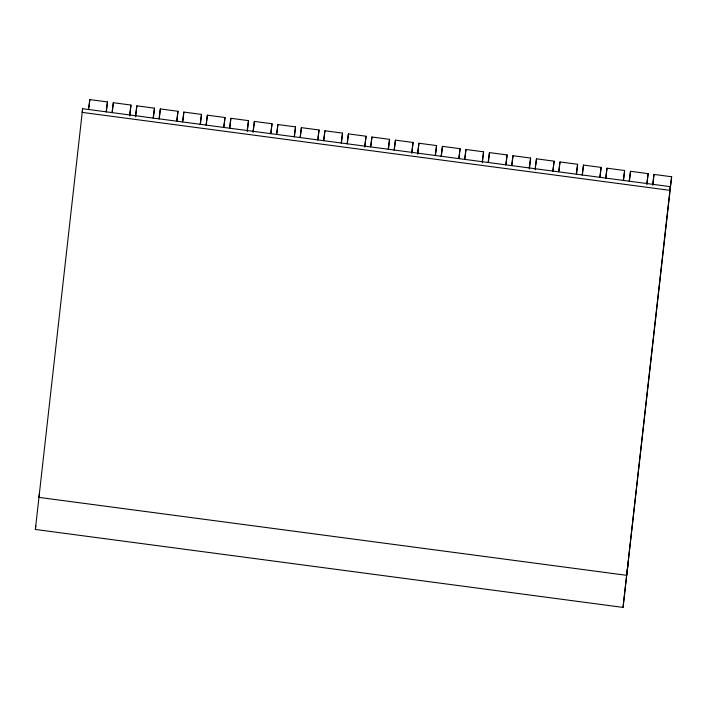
<?xml version="1.0" encoding="UTF-8"?>
<svg xmlns="http://www.w3.org/2000/svg" width="707" height="707" viewBox="0 0 707 707"><rect width="100%" height="100%" fill="white"/><g stroke="black" fill="none" stroke-linecap="round" stroke-linejoin="round"><path stroke-width="1.06" d="M35.35 529.463L82.631 108.71L670.324 186.648L623.044 607.41L35.35 529.463L35.845 525.787M88.967 107.27L89.833 99.59L107.464 101.932L106.359 111.803M112.236 112.581L113.341 102.709L130.972 105.051L129.743 116.019M135.62 116.796L136.849 105.829L154.48 108.171L153.375 118.042M159.252 118.82L160.356 108.949L177.987 111.282L176.883 121.153M182.883 120.835L183.864 112.068L201.495 114.401L200.39 124.273M206.267 125.051L207.372 115.179L225.003 117.521L223.898 127.393M229.775 128.17L230.88 118.299L248.511 120.641L247.282 131.608M253.159 132.386L254.387 121.418L272.018 123.752L270.914 133.632M276.914 133.314L277.895 124.538L295.526 126.871L294.421 136.743M300.298 137.52L301.403 127.649L319.034 129.991L317.929 139.862M323.806 140.64L324.911 130.768L342.542 133.11L341.437 142.982M347.314 143.76L348.418 133.888L366.049 136.23L364.821 147.197M370.945 145.783L371.926 137.008L389.557 139.341L388.452 149.212M394.329 149.999L395.434 140.127L413.065 142.46L411.836 153.428M417.713 154.214L418.942 143.238L436.572 145.58L435.468 155.452M441.345 156.229L442.449 146.358L460.08 148.7L458.976 158.571M464.976 158.253L465.957 149.477L483.588 151.819L482.36 162.787M488.36 162.469L489.465 152.597L507.096 154.93L505.991 164.802M511.868 165.588L512.973 155.708L530.604 158.05L529.375 169.017M535.252 169.795L535.499 167.603M535.738 165.411L536.48 158.828L554.111 161.169L553.007 171.041M559.007 170.723L559.988 161.947L577.619 164.289L576.514 174.161M582.391 174.938L583.496 165.067L601.127 167.4L600.022 177.271M605.899 178.058L607.004 168.186L624.635 170.52L623.53 180.391M629.407 181.169L630.511 171.297L648.142 173.639L646.914 184.607M652.791 185.384L654.019 174.417L671.65 176.759L623.044 607.41M82.631 108.71L82.136 112.386L669.829 190.324L671.65 176.759M88.508 109.488L89.833 99.59M39.442 493.707L38.947 497.383L626.641 575.321L628.47 561.756M106.138 111.83L107.464 101.932M112.015 112.607L113.341 102.709M129.646 114.941L130.972 105.051M135.523 115.727L136.849 105.829M153.154 118.06L154.48 108.171M159.031 118.838L160.356 108.949M176.662 121.18L177.987 111.282M182.539 121.958L183.864 112.068M200.169 124.299L201.495 114.401M206.046 125.077L207.372 115.179M223.677 127.419L225.003 117.521M229.554 128.197L230.88 118.299M247.185 130.53L248.511 120.641M253.062 131.308L254.387 121.418M270.693 133.65L272.018 123.752M276.57 134.427L277.895 124.538M294.2 136.769L295.526 126.871M300.077 137.547L301.403 127.649M317.708 139.889L319.034 129.991M323.585 140.666L324.911 130.768M341.216 143L342.542 133.11M347.093 143.786L348.418 133.888M364.724 146.119L366.049 136.23M370.601 146.897L371.926 137.008M388.231 149.239L389.557 139.341M394.108 150.017L395.434 140.127M411.739 152.359L413.065 142.46M417.616 153.136L418.942 143.238M435.247 155.478L436.572 145.58M441.124 156.256L442.449 146.358M458.755 158.589L460.08 148.7M464.632 159.375L465.957 149.477M482.262 161.709L483.588 151.819M488.139 162.486L489.465 152.597M505.77 164.828L507.096 154.93M511.647 165.606L512.973 155.708M529.278 167.948L530.604 158.05M535.155 168.726L536.48 158.828M552.786 171.059L554.111 161.169M558.663 171.845L559.988 161.947M576.293 174.178L577.619 164.289M582.17 174.956L583.496 165.067M599.801 177.298L601.127 167.4M605.678 178.076L607.004 168.186M623.309 180.418L624.635 170.52M629.186 181.195L630.511 171.297M646.817 183.537L648.142 173.639M652.694 184.315L654.019 174.417"/></g></svg>
